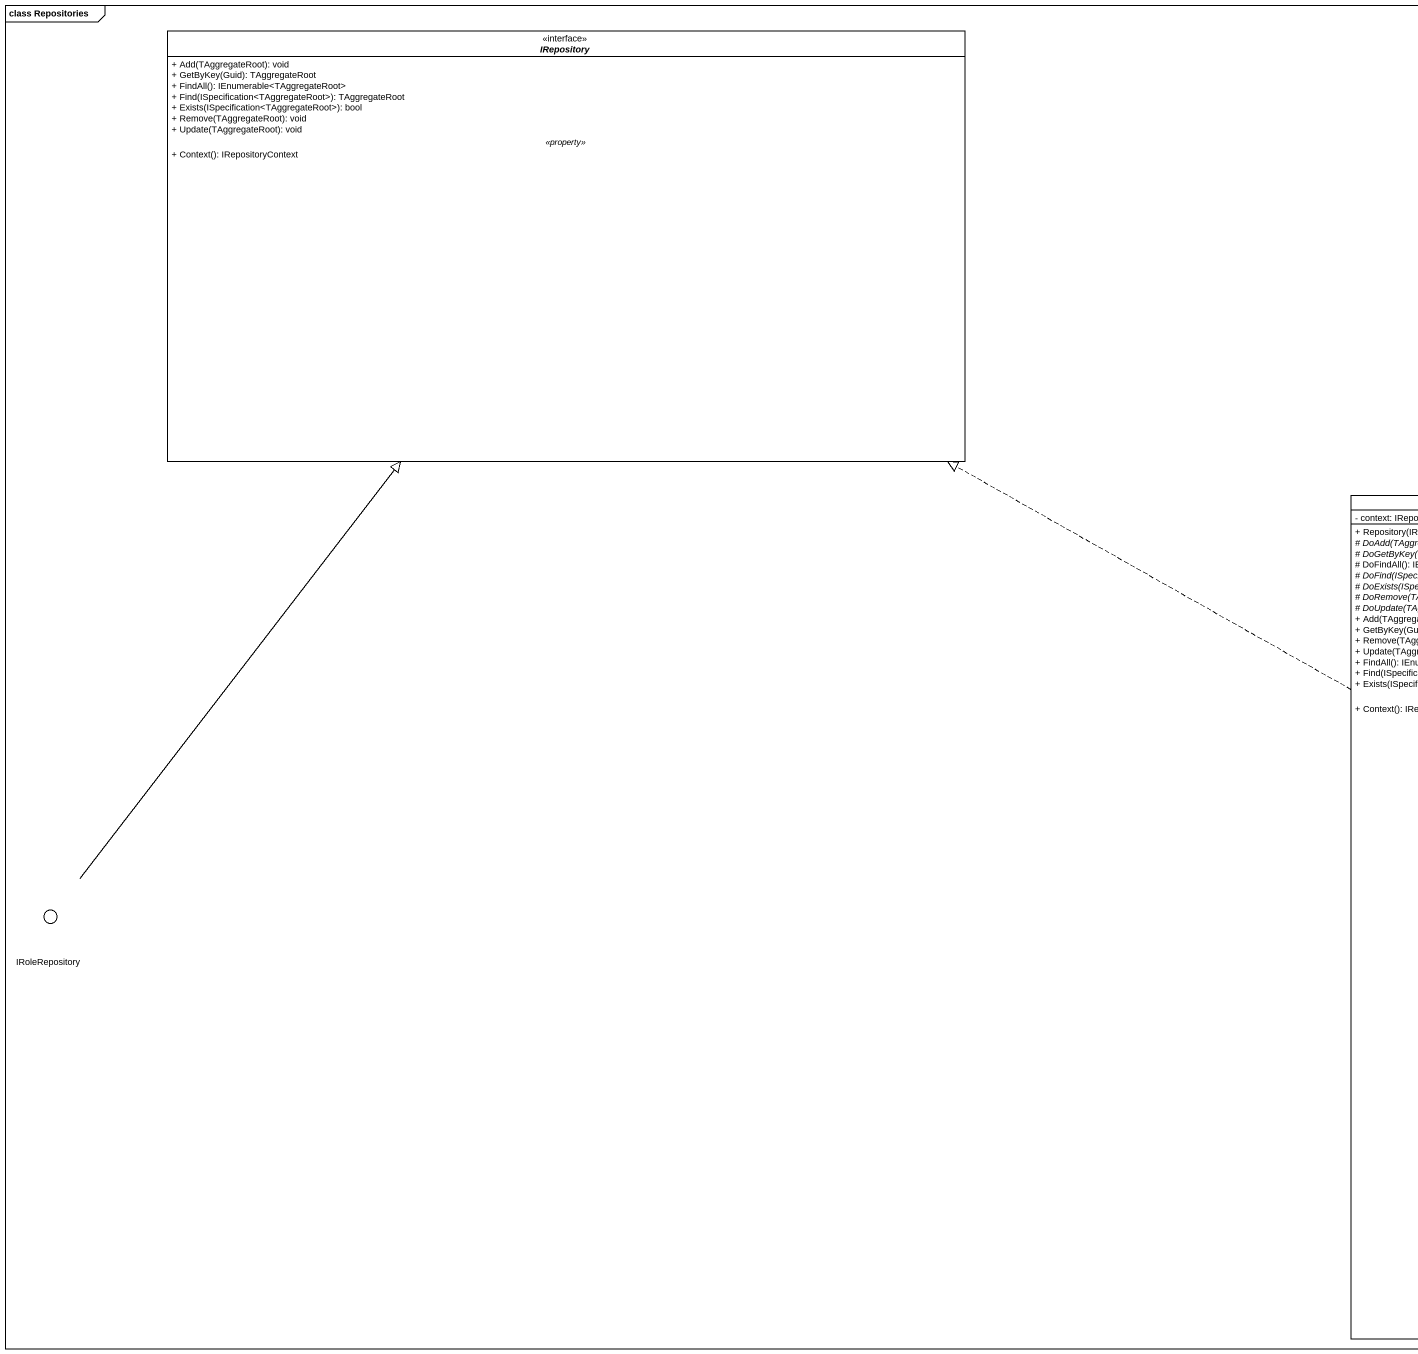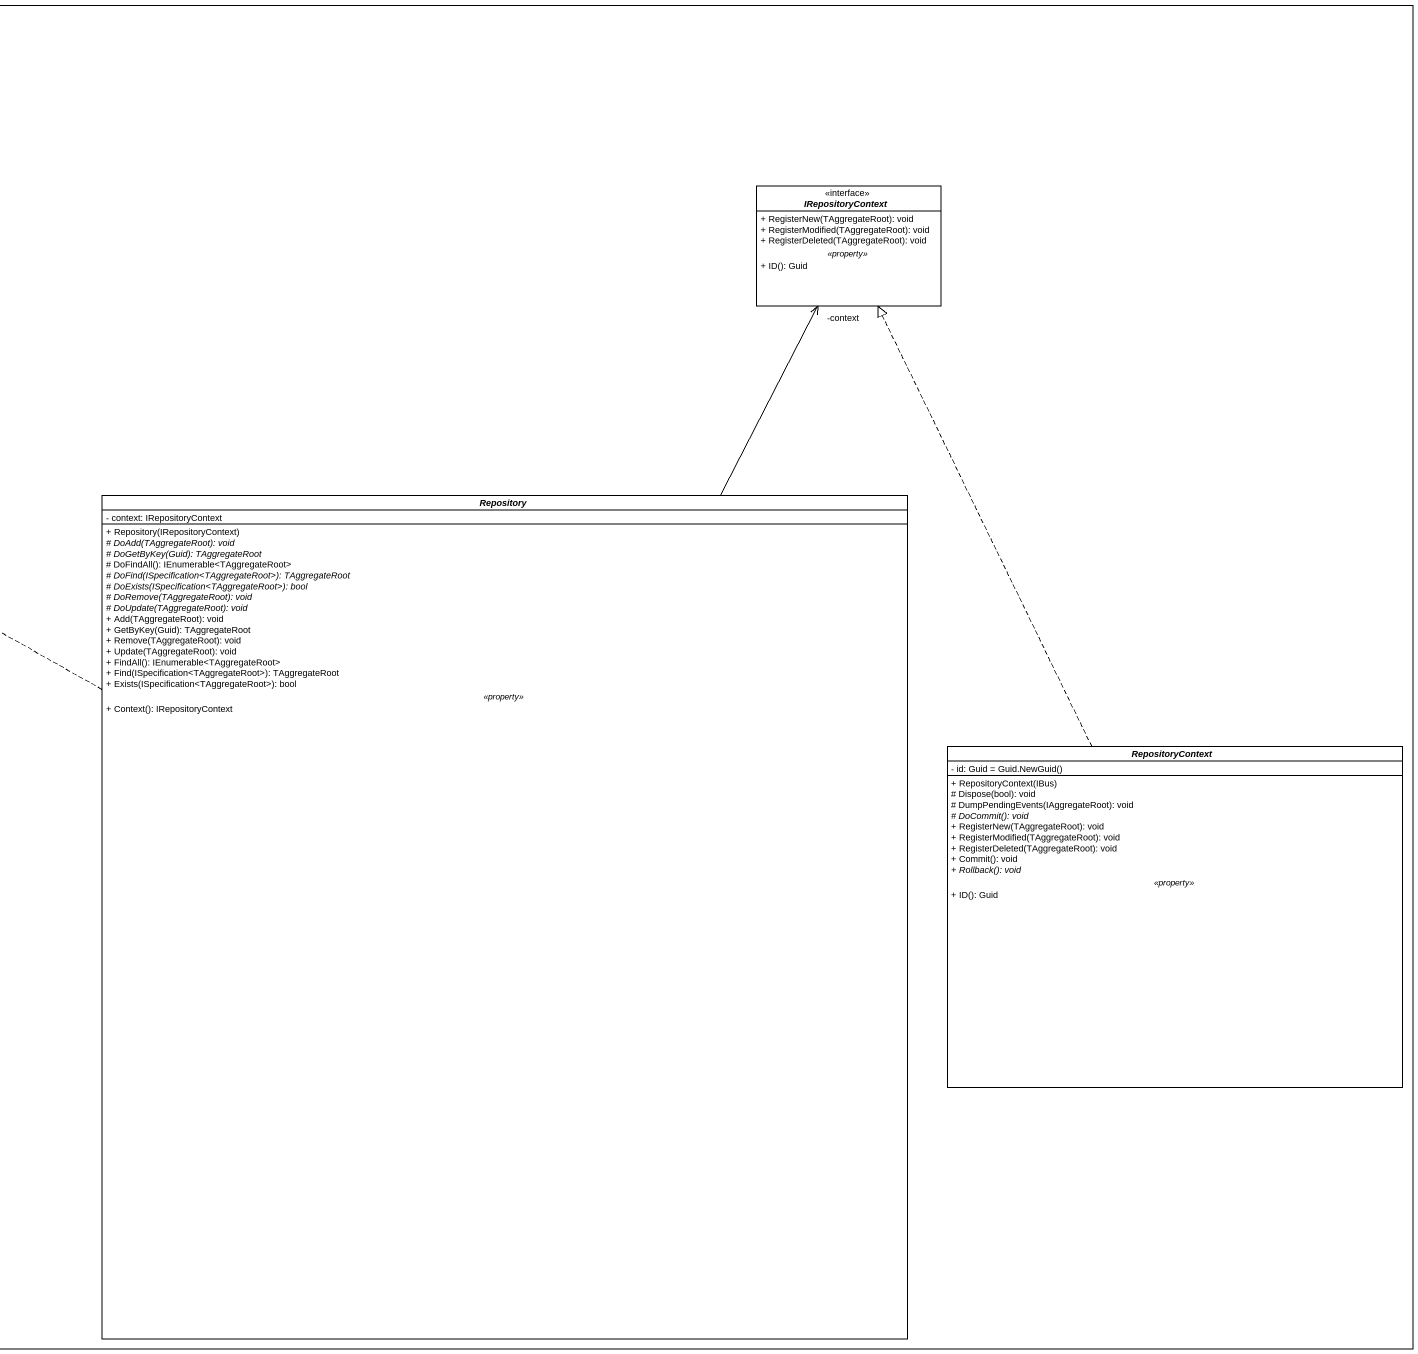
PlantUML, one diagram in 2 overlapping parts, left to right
@startuml
mainframe class Repositories
allowmixing
hide circle
hide empty members
skinparam classAttributeIconSize 0
interface IRepository <<interface>> {
  + Add(TAggregateRoot): void
  + GetByKey(Guid): TAggregateRoot
  + FindAll(): IEnumerable<TAggregateRoot>
  + Find(ISpecification<TAggregateRoot>): TAggregateRoot
  + Exists(ISpecification<TAggregateRoot>): bool
  + Remove(TAggregateRoot): void
  + Update(TAggregateRoot): void
  .. <<property>> ..
  + Context(): IRepositoryContext
}
interface IRepositoryContext <<interface>> {
  + RegisterNew(TAggregateRoot): void
  + RegisterModified(TAggregateRoot): void
  + RegisterDeleted(TAggregateRoot): void
  .. <<property>> ..
  + ID(): Guid
}
abstract class Repository {
  - context: IRepositoryContext
  --
  + Repository(IRepositoryContext)
  {abstract} # DoAdd(TAggregateRoot): void
  {abstract} # DoGetByKey(Guid): TAggregateRoot
  # DoFindAll(): IEnumerable<TAggregateRoot>
  {abstract} # DoFind(ISpecification<TAggregateRoot>): TAggregateRoot
  {abstract} # DoExists(ISpecification<TAggregateRoot>): bool
  {abstract} # DoRemove(TAggregateRoot): void
  {abstract} # DoUpdate(TAggregateRoot): void
  + Add(TAggregateRoot): void
  + GetByKey(Guid): TAggregateRoot
  + Remove(TAggregateRoot): void
  + Update(TAggregateRoot): void
  + FindAll(): IEnumerable<TAggregateRoot>
  + Find(ISpecification<TAggregateRoot>): TAggregateRoot
  + Exists(ISpecification<TAggregateRoot>): bool
  .. <<property>> ..
  + Context(): IRepositoryContext
}
abstract class RepositoryContext {
  {field} - id: Guid = Guid.NewGuid()
  --
  + RepositoryContext(IBus)
  # Dispose(bool): void
  # DumpPendingEvents(IAggregateRoot): void
  {abstract} # DoCommit(): void
  + RegisterNew(TAggregateRoot): void
  + RegisterModified(TAggregateRoot): void
  + RegisterDeleted(TAggregateRoot): void
  + Commit(): void
  {abstract} + Rollback(): void
  .. <<property>> ..
  + ID(): Guid
}
() IRoleRepository <<interface>>
Repository .left.|> IRepository
Repository -up-> "-context" IRepositoryContext
RepositoryContext .up.|> IRepositoryContext
IRoleRepository -up-|> IRepository
@enduml
